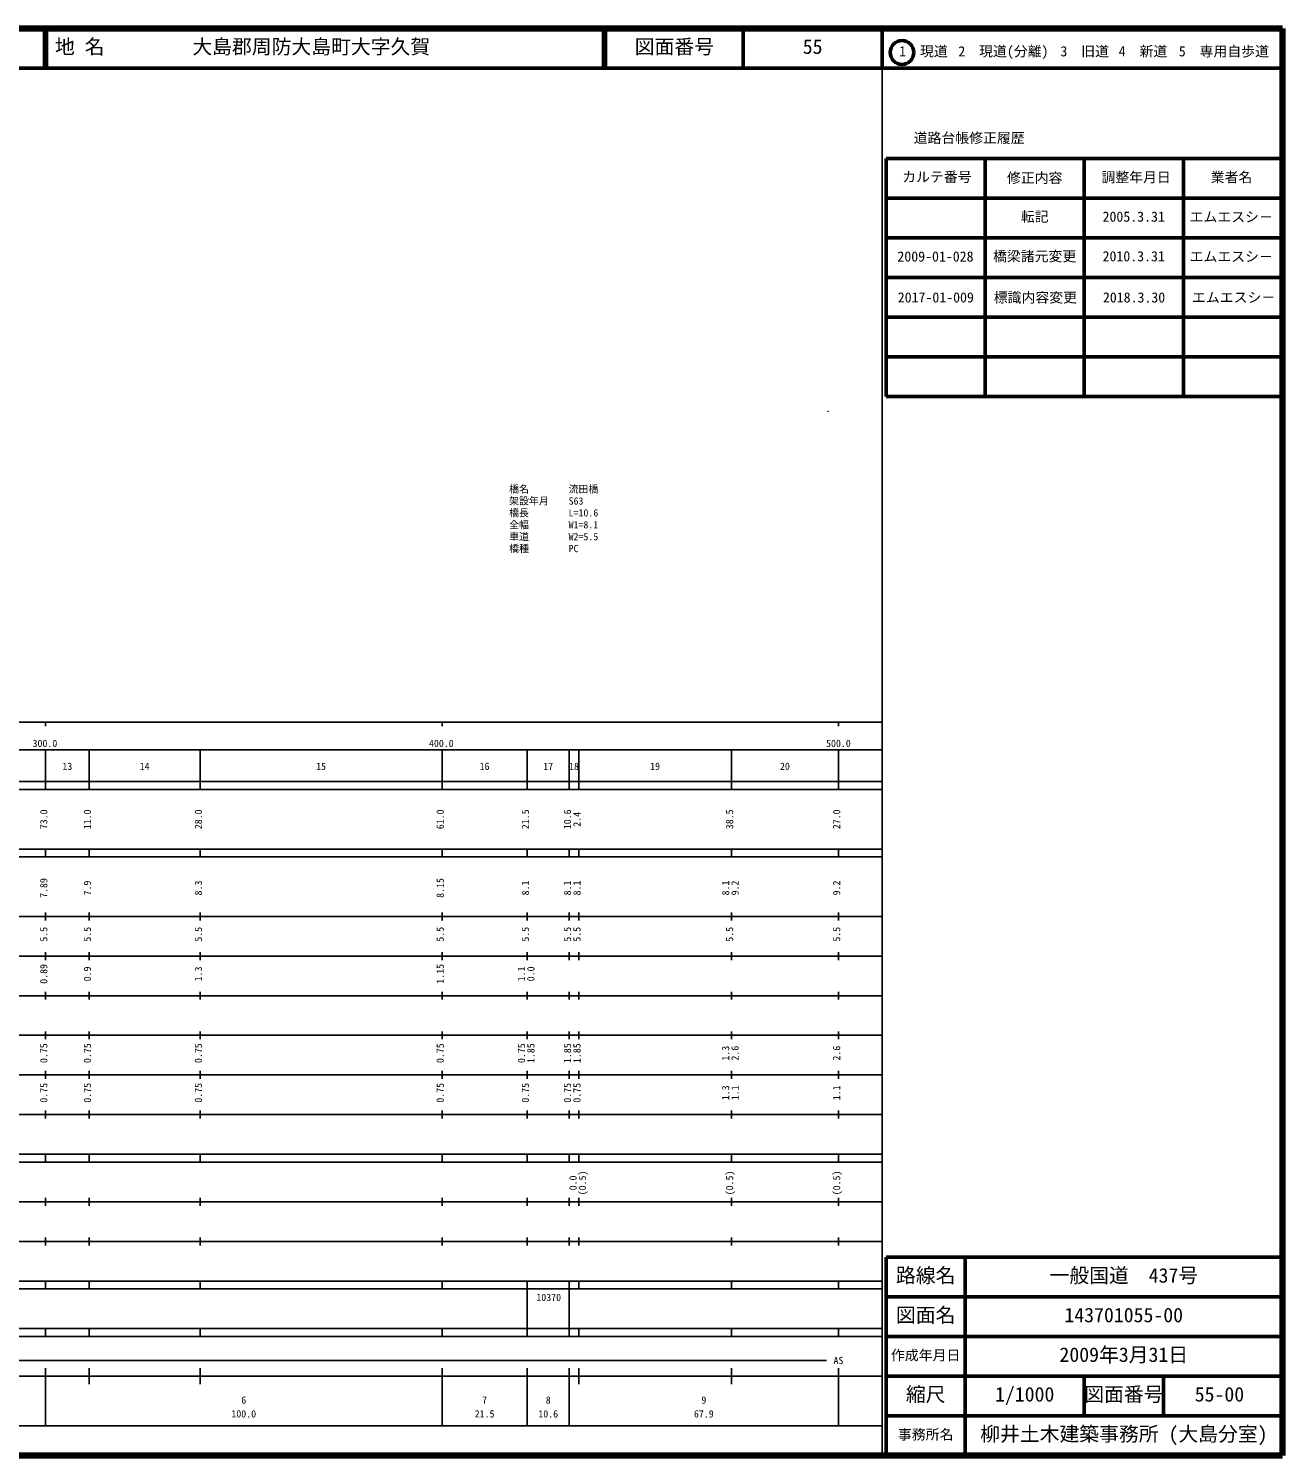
# Model space of a CAD drawing. Units: millimetres on the paper, with parts at other scales. Extents: x 40 to 680, y 20 to 380.
# Drawn here: x 363.7 to 680, y 20 to 380 of the extents above; entities that cross this region are included whole.
import ezdxf
from ezdxf.enums import TextEntityAlignment as Align

# ---------------------------------------------------------------- set-up
doc = ezdxf.new("R2010")
doc.units = ezdxf.units.MM
for name, color, linetype, lineweight in [('M-OTRS', 6, 'Continuous', 25), ('M-TTL', 2, 'Continuous', 140), ('M-TTL-BAND', 7, 'Continuous', 25), ('M-TTL-FRAM', 2, 'Continuous', 50), ('M-TTL-LINE', 7, 'Continuous', 50)]:
    doc.layers.add(name, color=color, linetype=linetype, lineweight=lineweight)
doc.layers.add('M-STR-HTXT', color=7, linetype='Continuous')
doc.layers.add('M-TTL-TXT', color=7, linetype='Continuous')
doc.styles.add('ＭＳ ゴシック', font='')
doc.styles.get('ＭＳ ゴシック').set_extended_font_data('MS Gothic')

msp = doc.modelspace()

# ---------------------------------------------------------------- linework, layer by layer
at = {"layer": 'M-OTRS'}
for radius in [0.0313, 0.025, 0.0188, 0.0125, 0.0063]:
    msp.add_circle((565.418, 283.421), radius, dxfattribs=at)
at = {"layer": 'M-TTL'}
for p, q in [((680, 380), (40, 380)), ((680, 20), (680, 380)), ((40, 20), (680, 20))]:
    msp.add_line(p, q, dxfattribs=at)
at = {"layer": 'M-TTL-BAND'}
for p, q in [((579, 20), (579, 370)), ((40, 205), (579, 205)), ((368, 205), (368, 204)), ((468, 205), (468, 204)), ((568, 205), (568, 204)), ((68, 198), (579, 198)), ((368, 188), (368, 198)), ((379, 188), (379, 198)), ((407, 188), (407, 198)), ((468, 188), (468, 198)), ((489.5, 188), (489.5, 198)), ((500.1, 188), (500.1, 198)), ((502.5, 188), (502.5, 198)), ((541, 188), (541, 198)), ((568, 188), (568, 198)), ((40, 190), (579, 190)), ((40, 188), (579, 188)), ((40, 173), (579, 173)), ((368, 171), (368, 173)), ((379, 171), (379, 173)), ((407, 171), (407, 173)), ((468, 171), (468, 173)), ((489.5, 171), (489.5, 173)), ((500.1, 171), (500.1, 173)), ((502.5, 171), (502.5, 173)), ((541, 171), (541, 173)), ((568, 171), (568, 173)), ((40, 171), (579, 171)), ((40, 156), (579, 156)), ((368, 155), (368, 157)), ((379, 155), (379, 157)), ((407, 155), (407, 157)), ((468, 155), (468, 157)), ((489.5, 155), (489.5, 157)), ((500.1, 155), (500.1, 157)), ((502.5, 155), (502.5, 157)), ((541, 155), (541, 157)), ((568, 155), (568, 157)), ((46, 146), (579, 146)), ((368, 145), (368, 147)), ((379, 145), (379, 147)), ((407, 145), (407, 147)), ((468, 145), (468, 147)), ((489.5, 145), (489.5, 147)), ((500.1, 145), (500.1, 147)), ((502.5, 145), (502.5, 147)), ((541, 145), (541, 147)), ((568, 145), (568, 147)), ((368, 135), (368, 137)), ((379, 135), (379, 137)), ((407, 135), (407, 137)), ((468, 135), (468, 137)), ((489.5, 135), (489.5, 137)), ((500.1, 135), (500.1, 137)), ((502.5, 135), (502.5, 137)), ((541, 135), (541, 137)), ((568, 135), (568, 137)), ((52, 136), (579, 136)), ((46, 126), (579, 126)), ((368, 125), (368, 127)), ((379, 125), (379, 127)), ((407, 125), (407, 127)), ((468, 125), (468, 127)), ((489.5, 125), (489.5, 127)), ((500.1, 125), (500.1, 127)), ((502.5, 125), (502.5, 127)), ((541, 125), (541, 127)), ((568, 125), (568, 127)), ((52, 116), (579, 116)), ((368, 115), (368, 117)), ((379, 115), (379, 117)), ((407, 115), (407, 117)), ((468, 115), (468, 117)), ((489.5, 115), (489.5, 117)), ((500.1, 115), (500.1, 117)), ((502.5, 115), (502.5, 117)), ((541, 115), (541, 117)), ((568, 115), (568, 117)), ((46, 106), (579, 106)), ((368, 105), (368, 107)), ((379, 105), (379, 107)), ((407, 105), (407, 107)), ((468, 105), (468, 107)), ((489.5, 105), (489.5, 107)), ((500.1, 105), (500.1, 107)), ((502.5, 105), (502.5, 107)), ((541, 105), (541, 107)), ((568, 105), (568, 107)), ((40, 96), (579, 96)), ((40, 94), (579, 94)), ((368, 94), (368, 96)), ((379, 94), (379, 96)), ((407, 94), (407, 96)), ((468, 94), (468, 96)), ((489.5, 94), (489.5, 96)), ((500.1, 94), (500.1, 96)), ((502.5, 94), (502.5, 96)), ((541, 94), (541, 96)), ((568, 94), (568, 96)), ((49, 84), (579, 84)), ((368, 83), (368, 85)), ((379, 83), (379, 85)), ((407, 83), (407, 85)), ((468, 83), (468, 85)), ((489.5, 83), (489.5, 85)), ((500.1, 83), (500.1, 85)), ((502.5, 83), (502.5, 85)), ((541, 83), (541, 85)), ((568, 83), (568, 85)), ((40, 74), (579, 74)), ((368, 73), (368, 75)), ((379, 73), (379, 75)), ((407, 73), (407, 75)), ((468, 73), (468, 75)), ((489.5, 73), (489.5, 75)), ((500.1, 73), (500.1, 75)), ((502.5, 73), (502.5, 75)), ((541, 73), (541, 75)), ((568, 73), (568, 75)), ((40, 64), (579, 64)), ((40, 62), (579, 62)), ((368, 62), (368, 64)), ((379, 62), (379, 64)), ((407, 62), (407, 64)), ((468, 62), (468, 64)), ((489.5, 62), (489.5, 64)), ((489.5, 52), (489.5, 62)), ((500.1, 62), (500.1, 64)), ((500.1, 52), (500.1, 62)), ((502.5, 62), (502.5, 64)), ((541, 62), (541, 64)), ((568, 62), (568, 64)), ((40, 52), (579, 52)), ((368, 50), (368, 52)), ((379, 50), (379, 52)), ((407, 50), (407, 52)), ((468, 50), (468, 52)), ((489.5, 50), (489.5, 52)), ((500.1, 50), (500.1, 52)), ((502.5, 50), (502.5, 52)), ((541, 50), (541, 52)), ((568, 50), (568, 52)), ((40, 50), (579, 50)), ((71, 44), (565, 44)), ((40, 40), (579, 40)), ((368, 27.5), (368, 42)), ((379, 38), (379, 42)), ((407, 38), (407, 42)), ((468, 27.5), (468, 42)), ((489.5, 27.5), (489.5, 42)), ((500.1, 27.5), (500.1, 42)), ((502.5, 38), (502.5, 42)), ((541, 38), (541, 42)), ((568, 27.5), (568, 42)), ((68, 27.5), (579, 27.5))]:
    msp.add_line(p, q, dxfattribs=at)
at = {"layer": 'M-TTL-FRAM'}
for p, q in [((580, 347.197), (580, 287.197)), ((580, 347.197), (680, 347.197)), ((580, 287.197), (680, 287.197)), ((680, 70), (580, 70)), ((580, 70), (580, 20))]:
    msp.add_line(p, q, dxfattribs=at)
at = {"layer": 'M-TTL-LINE'}
for p, q in [((367.75, 380), (367.75, 370)), ((368.25, 380), (368.25, 370)), ((508.747, 380), (508.747, 370)), ((509.247, 380), (509.247, 370)), ((543.996, 380), (543.996, 370)), ((579, 380), (579, 370)), ((40, 370), (680, 370)), ((605, 347.197), (605, 287.197)), ((630, 347.197), (630, 287.197)), ((655, 347.197), (655, 287.197)), ((580, 337.197), (680, 337.197)), ((580, 327.197), (680, 327.197)), ((580, 317.197), (680, 317.197)), ((580, 307.197), (680, 307.197)), ((580, 297.197), (680, 297.197)), ((600, 70), (600, 20)), ((680, 60), (580, 60)), ((680, 50), (580, 50)), ((680, 40), (580, 40)), ((630, 40), (630, 30)), ((650, 40), (650, 30)), ((680, 30), (580, 30))]:
    msp.add_line(p, q, dxfattribs=at)
msp.add_circle((584.031, 373.958), 3, dxfattribs=at)

# ---------------------------------------------------------------- texts
at = {"layer": 'M-STR-HTXT', "style": 'ＭＳ ゴシック'}
for s, p in [('橋名\u3000\u3000\u3000\u3000流田橋', (484.932, 262.344)), ('架設年月\u3000\u3000S63', (484.932, 259.344)), ('橋長\u3000\u3000\u3000\u3000L=10.6', (484.932, 256.344)), ('全幅\u3000\u3000\u3000\u3000W1=8.1', (484.932, 253.344)), ('車道\u3000\u3000\u3000\u3000W2=5.5', (484.932, 250.344)), ('橋種\u3000\u3000\u3000\u3000PC', (484.932, 247.344))]:
    msp.add_text(s, height=1.833, dxfattribs=at).set_placement(p, align=Align.BOTTOM_LEFT)
at = {"layer": 'M-TTL-BAND', "style": 'ＭＳ ゴシック'}
for s, p in [('300.0', (364.719, 198.195)), ('400.0', (464.719, 198.195)), ('500.0', (564.875, 198.195)), ('13', (372.25, 192.405)), ('14', (391.75, 192.405)), ('15', (436.25, 192.405)), ('16', (477.5, 192.405)), ('17', (493.55, 192.405)), ('18', (500.05, 192.405)), ('19', (520.5, 192.405)), ('20', (553.25, 192.405)), ('10370', (491.8, 58.405)), ('AS', (566.75, 42.5)), ('6', (417.375, 32.523)), ('7', (478.125, 32.523)), ('8', (494.175, 32.523)), ('9', (533.425, 32.523)), ('100.0', (414.875, 29.033)), ('21.5', (476.25, 29.033)), ('10.6', (492.3, 29.033)), ('67.9', (531.55, 29.033))]:
    msp.add_text(s, height=1.833, dxfattribs=at).set_placement(p, align=Align.BOTTOM_LEFT)
for s, p in [('73.0', (369, 178)), ('11.0', (380, 178)), ('28.0', (408, 178)), ('61.0', (469, 178)), ('21.5', (490.5, 178)), ('10.6', (501.1, 178)), ('2.4', (503.5, 178.625)), ('38.5', (542, 178)), ('27.0', (569, 178)), ('7.89', (369, 160.674)), ('7.9', (380, 161.299)), ('8.3', (408, 161.299)), ('8.15', (469, 160.674)), ('8.1', (490.5, 161.299)), ('8.1', (501.1, 161.299)), ('8.1', (503.5, 161.299)), ('8.1', (541, 161.299)), ('9.2', (543.37, 161.299)), ('9.2', (569, 161.299)), ('5.5', (369, 149.625)), ('5.5', (380, 149.625)), ('5.5', (408, 149.625)), ('5.5', (469, 149.625)), ('5.5', (490.5, 149.625)), ('5.5', (501.1, 149.625)), ('5.5', (503.5, 149.625)), ('5.5', (542, 149.625)), ('5.5', (569, 149.625)), ('0.89', (369, 139)), ('0.9', (380, 139.625)), ('1.3', (408, 139.625)), ('1.15', (469, 139)), ('1.1', (489.5, 139.625)), ('0.0', (491.87, 139.625)), ('0.75', (369, 119)), ('0.75', (380, 119)), ('0.75', (408, 119)), ('0.75', (469, 119)), ('0.75', (489.5, 119)), ('1.85', (491.87, 119)), ('1.85', (501.1, 119)), ('1.85', (503.5, 119)), ('1.3', (541, 119.625)), ('2.6', (543.37, 119.625)), ('2.6', (569, 119.625)), ('0.75', (369, 109)), ('0.75', (380, 109)), ('0.75', (408, 109)), ('0.75', (469, 109)), ('0.75', (490.5, 109)), ('0.75', (501.1, 109)), ('0.75', (503.5, 109)), ('1.3', (541, 109.625)), ('1.1', (543.37, 109.625)), ('1.1', (569, 109.625)), ('0.0', (502.5, 86.889)), ('(0.5)', (504.87, 85.639)), ('(0.5)', (542, 85.639)), ('(0.5)', (569, 85.639))]:
    msp.add_text(s, height=1.833, rotation=90, dxfattribs=at).set_placement(p, align=Align.BOTTOM_LEFT)
at = {"layer": 'M-TTL-TXT', "style": 'ＭＳ ゴシック'}
for s, height, p in [('地 名', 3.666, (370.38, 372.5)), ('大島郡周防大島町大字久賀', 3.666, (405.024, 372.5)), ('図面番号', 3.666, (516.621, 372.5)), ('55', 3.666, (558.996, 372.5)), ('1\u3000現道', 2.566, (583.323, 372.208)), ('2\u3000現道(分離)', 2.566, (598.244, 372.208)), ('3\u3000旧道', 2.566, (623.996, 372.208)), ('4\u3000新道', 2.566, (638.699, 372.208)), ('5\u3000専用自歩道', 2.566, (653.853, 372.208)), ('道路台帳修正履歴', 2.566, (586.968, 350.363)), ('カルテ番号', 2.566, (584.089, 340.527)), ('修正内容', 2.566, (610.509, 340.273)), ('調整年月日', 2.566, (634.339, 340.447)), ('業者名', 2.566, (661.884, 340.447)), ('転記', 2.566, (614, 330.495)), ('2005.3.31', 2.566, (634.625, 330.495)), ('エムエスシ－', 2.566, (656.577, 330.439)), ('橋梁諸元変更', 2.566, (607, 320.495)), ('2009-01-028', 2.566, (582.875, 320.439)), ('2010.3.31', 2.566, (634.625, 320.495)), ('エムエスシ－', 2.566, (656.577, 320.439)), ('2017-01-009', 2.566, (582.962, 310.113)), ('標識内容変更', 2.566, (607.175, 310.113)), ('2018.3.30', 2.566, (634.712, 310.113)), ('エムエスシ－', 2.566, (657.175, 310.113)), ('路線名', 3.666, (582.5, 62.5)), ('路線名', 3.666, (582.5, 62.5)), ('一般国道\u3000437号', 3.666, (621.25, 62.5)), ('図面名', 3.666, (582.5, 52.5)), ('図面名', 3.666, (582.5, 52.5)), ('143701055-00', 3.666, (625, 52.5)), ('作成年月日', 2.566, (581.25, 43.25)), ('作成年月日', 2.566, (581.25, 43.25)), ('2009年3月31日', 3.666, (623.75, 42.5)), ('縮尺', 3.666, (585, 32.5)), ('縮尺', 3.666, (585, 32.5)), ('1/1000', 3.666, (607.5, 32.5)), ('図面番号', 3.666, (630, 32.5)), ('図面番号', 3.666, (630, 32.5)), ('55-00', 3.666, (657.875, 32.5)), ('事務所名', 2.566, (583, 23.25)), ('事務所名', 2.566, (583, 23.25)), ('柳井土木建築事務所 (大島分室)', 3.666, (603.75, 22.5))]:
    msp.add_text(s, height=height, dxfattribs=at).set_placement(p, align=Align.BOTTOM_LEFT)

doc.saveas('drawing.dxf')
